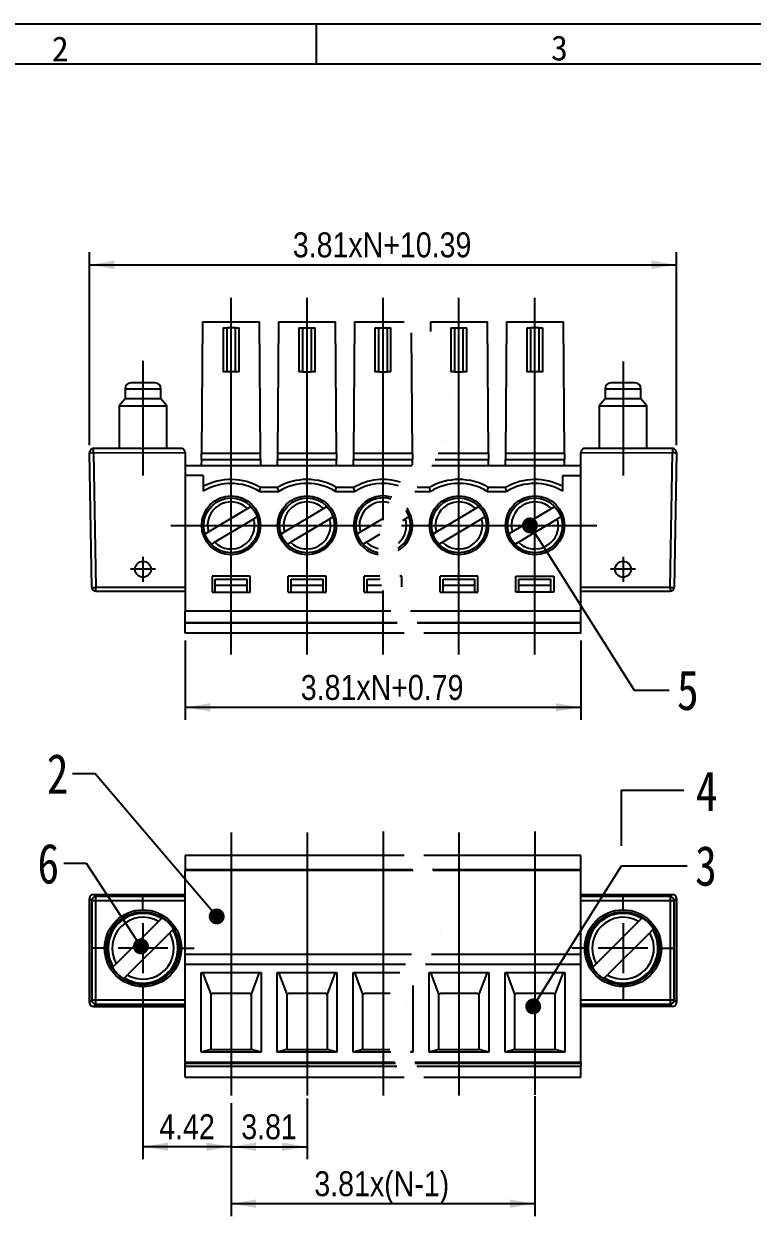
# Model space of a CAD drawing. Header units: millimetres. Extents: x 6 to 292, y 5 to 204.
# Drawn here: x 69.1 to 142.2, y 84.5 to 204 of the extents above; entities that cross this region are included whole.
import ezdxf
from ezdxf import colors
from ezdxf.entities.mleader import LeaderData, LeaderLine
from ezdxf.enums import TextEntityAlignment as Align
from ezdxf.lldxf.tags import DXFTag
from ezdxf.math import Vec2, Vec3

# ---------------------------------------------------------------- set-up
doc = ezdxf.new("R2010")
doc.units = ezdxf.units.MM
for name, color, linetype in [('200066062', 7, 'Continuous'), ('DV4_尺寸层', 7, 'Continuous'), ('DV5_尺寸层', 7, 'Continuous'), ('TEXT', 7, 'Continuous'), ('图框', 7, 'Continuous'), ('尺寸层', 7, 'Continuous'), ('细实线', 7, 'Continuous'), ('轮廓线', 7, 'Continuous')]:
    doc.layers.add(name, color=color, linetype=linetype)
doc.styles.add('SEACAD_Arial_Narrow', font='ARIALN.TTF')
tags = doc.linetypes.add('CENTER2', pattern=[28.575, 19.05, -3.175, 3.175, -3.175]).pattern_tags.tags
tags[10:11] = [DXFTag(74, 4), DXFTag(75, 0), DXFTag(340, '0'), DXFTag(46, 0.0), DXFTag(50, 0.0), DXFTag(44, 0.0), DXFTag(45, 0.0)]
tags[8:9] = [DXFTag(74, 4), DXFTag(75, 0), DXFTag(340, '0'), DXFTag(46, 0.0), DXFTag(50, 0.0), DXFTag(44, 0.0), DXFTag(45, 0.0)]
tags[6:7] = [DXFTag(74, 4), DXFTag(75, 0), DXFTag(340, '0'), DXFTag(46, 0.0), DXFTag(50, 0.0), DXFTag(44, 0.0), DXFTag(45, 0.0)]
tags[4:5] = [DXFTag(74, 4), DXFTag(75, 0), DXFTag(340, '0'), DXFTag(46, 0.0), DXFTag(50, 0.0), DXFTag(44, 0.0), DXFTag(45, 0.0)]
tags = doc.linetypes.add('DIVIDE2', pattern=[15.875, 6.35, -3.175, 0, -3.175, 0, -3.175]).pattern_tags.tags
tags[14:15] = [DXFTag(74, 4), DXFTag(75, 0), DXFTag(340, '0'), DXFTag(46, 0.0), DXFTag(50, 0.0), DXFTag(44, 0.0), DXFTag(45, 0.0)]
tags[12:13] = [DXFTag(74, 4), DXFTag(75, 0), DXFTag(340, '0'), DXFTag(46, 0.0), DXFTag(50, 0.0), DXFTag(44, 0.0), DXFTag(45, 0.0)]
tags[10:11] = [DXFTag(74, 4), DXFTag(75, 0), DXFTag(340, '0'), DXFTag(46, 0.0), DXFTag(50, 0.0), DXFTag(44, 0.0), DXFTag(45, 0.0)]
tags[8:9] = [DXFTag(74, 4), DXFTag(75, 0), DXFTag(340, '0'), DXFTag(46, 0.0), DXFTag(50, 0.0), DXFTag(44, 0.0), DXFTag(45, 0.0)]
tags[6:7] = [DXFTag(74, 4), DXFTag(75, 0), DXFTag(340, '0'), DXFTag(46, 0.0), DXFTag(50, 0.0), DXFTag(44, 0.0), DXFTag(45, 0.0)]
tags[4:5] = [DXFTag(74, 4), DXFTag(75, 0), DXFTag(340, '0'), DXFTag(46, 0.0), DXFTag(50, 0.0), DXFTag(44, 0.0), DXFTag(45, 0.0)]
doc.dimstyles.new('DEGSON', dxfattribs={"dimtxt": 2.5, "dimasz": 2.5, "dimexe": 1.25, "dimexo": 0.75, "dimgap": 0.75, "dimtad": 1, "dimlfac": 0.5, "dimdsep": 46, "dimtxsty": 'SEACAD_Arial_Narrow', "dimblk1": '_SE_FILLED', "dimblk2": '_SE_FILLED', "dimsah": 1, "dimcen": 1.25, "dimadec": 1, "dimazin": 0, "dimtfac": 0.7, "dimtdec": 3, "dimtmove": 0, "dimatfit": 3, "dimfxl": 1, "dimtolj": 1, "dimarcsym": 0})

# ---------------------------------------------------------------- blocks, each defined once
blk = doc.blocks.new('SEANNOT_GROUP')
at = {"layer": '尺寸层', "color": 7, "linetype": 'CENTER2'}
blk.add_line((89.92, 122.95), (89.92, 96.58), dxfattribs=at)
blk = doc.blocks.new('SEANNOT_GROUP1')
at = {"layer": '尺寸层', "color": 7, "linetype": 'CENTER2'}
blk.add_line((97.54, 122.95), (97.54, 96.58), dxfattribs=at)
blk = doc.blocks.new('SEANNOT_GROUP2')
at = {"layer": '尺寸层', "color": 7, "linetype": 'CENTER2'}
blk.add_line((105.16, 123.06), (105.16, 96.58), dxfattribs=at)
blk = doc.blocks.new('SEANNOT_GROUP3')
at = {"layer": '尺寸层', "color": 7, "linetype": 'CENTER2'}
blk.add_line((112.78, 122.95), (112.78, 96.6), dxfattribs=at)
blk = doc.blocks.new('SEANNOT_GROUP4')
at = {"layer": '尺寸层', "color": 7, "linetype": 'CENTER2'}
blk.add_line((120.4, 123.06), (120.4, 96.65), dxfattribs=at)
blk = doc.blocks.new('SEANNOT_GROUP14')
at = {"layer": '尺寸层', "color": 7, "linetype": 'CENTER2'}
blk.add_line((81.08, 170.23), (81.08, 158.73), dxfattribs=at)
blk = doc.blocks.new('SEANNOT_GROUP15')
at = {"layer": '尺寸层', "color": 7, "linetype": 'CENTER2'}
blk.add_line((129.24, 170.16), (129.24, 158.73), dxfattribs=at)
blk = doc.blocks.new('SEANNOT_GROUP18')
at = {"layer": '尺寸层', "color": 7, "linetype": 'CENTER2'}
for p, q in [((81.08, 115.1), (81.08, 116.5)), ((81.08, 113.85), (81.08, 108.85)), ((77.33, 111.35), (75.93, 111.35)), ((83.58, 111.35), (78.58, 111.35)), ((84.83, 111.35), (86.23, 111.35)), ((81.08, 107.6), (81.08, 106.2))]:
    blk.add_line(p, q, dxfattribs=at)
blk = doc.blocks.new('SEANNOT_GROUP19')
at = {"layer": '尺寸层', "color": 7, "linetype": 'CENTER2'}
for p, q in [((129.24, 115.1), (129.24, 116.5)), ((129.24, 113.85), (129.24, 108.85)), ((125.49, 111.35), (124.09, 111.35)), ((131.74, 111.35), (126.74, 111.35)), ((132.99, 111.35), (134.39, 111.35)), ((129.24, 107.6), (129.24, 106.2))]:
    blk.add_line(p, q, dxfattribs=at)
blk = doc.blocks.new('SEANNOT_GROUP21')
at = {"layer": '尺寸层', "color": 7, "linetype": 'CENTER2'}
for p, q in [((81.08, 150.58), (81.08, 148.08)), ((82.33, 149.33), (79.83, 149.33))]:
    blk.add_line(p, q, dxfattribs=at)
blk = doc.blocks.new('SEANNOT_GROUP22')
at = {"layer": '尺寸层', "color": 7, "linetype": 'CENTER2'}
for p, q in [((129.24, 150.58), (129.24, 148.08)), ((130.49, 149.33), (127.99, 149.33))]:
    blk.add_line(p, q, dxfattribs=at)
blk = doc.blocks.new('_DOT')
at = {"color": 0}
blk.add_line((0, 0), (-1, 0), dxfattribs=at)
at = {"color": 0, "const_width": 0.333}
blk.add_lwpolyline([(-0.1665, 0, 1), (0.1665, 0, 1)], format="xyb", close=True, dxfattribs=at)
blk = doc.blocks.new('SEANNOT_GROUP25')
at = {"layer": '尺寸层', "color": 7, "linetype": 'Continuous'}
blk.add_line((129.06, 127.19), (135.33, 127.19), dxfattribs=at)
blk.add_lwpolyline([(129.06, 127.19), (129.06, 121.6)], dxfattribs=at)
blk = doc.blocks.new('SE1')
at = {"layer": '200066062', "color": 7, "linetype": 'Continuous'}
for p, q in [((107.27, 120.63), (85.32, 120.63)), ((85.32, 120.63), (85.32, 119.23)), ((85.32, 119.23), (108.13, 119.23)), ((85.32, 119.23), (85.32, 119.13)), ((85.32, 110.73), (85.32, 119.13)), ((108.18, 119.13), (85.32, 119.13)), ((86.52, 119.23), (86.52, 119.13)), ((86.82, 119.13), (86.82, 119.23)), ((75.95, 116.12), (75.72, 116.35)), ((75.72, 105.91), (75.72, 116.35)), ((75.72, 116.35), (75.72, 105.91)), ((75.95, 116.12), (75.95, 106.15)), ((75.95, 116.12), (76.35, 116.12)), ((76.12, 116.75), (85.32, 116.75)), ((76.12, 116.75), (76.35, 116.52)), ((85.32, 116.52), (76.35, 116.52)), ((76.35, 116.12), (76.35, 116.52)), ((76.35, 106.15), (76.35, 116.12)), ((76.35, 116.12), (85.32, 116.12)), ((78.39, 109.8), (82.63, 114.04)), ((82.92, 114.33), (82.63, 114.04)), ((82.92, 114.33), (83.01, 114.42)), ((83.76, 112.91), (79.52, 108.67)), ((83.76, 112.91), (84.05, 113.2)), ((84.14, 113.28), (84.05, 113.2)), ((85.32, 109.73), (85.32, 110.73)), ((108.03, 110.73), (85.32, 110.73)), ((78.01, 109.42), (78.1, 109.51)), ((78.39, 109.8), (78.1, 109.51)), ((85.32, 99.93), (85.32, 109.73)), ((107.41, 109.73), (85.32, 109.73)), ((86.92, 108.93), (92.92, 108.93)), ((86.92, 100.93), (86.92, 108.93)), ((87.91, 106.75), (87.09, 108.93)), ((92.74, 108.93), (91.92, 106.75)), ((92.92, 108.93), (92.92, 100.93)), ((94.54, 108.93), (100.54, 108.93)), ((94.54, 100.93), (94.54, 108.93)), ((95.53, 106.75), (94.71, 108.93)), ((100.36, 108.93), (99.54, 106.75)), ((100.54, 108.93), (100.54, 100.93)), ((102.16, 108.93), (106.85, 108.93)), ((102.16, 100.93), (102.16, 108.93)), ((103.15, 106.75), (102.33, 108.93)), ((79.23, 108.38), (79.14, 108.29)), ((79.23, 108.38), (79.52, 108.67)), ((87.91, 101.2), (87.91, 106.75)), ((88.02, 106.75), (87.91, 106.75)), ((88.02, 106.84), (91.82, 106.84)), ((88.02, 106.75), (88.02, 106.84)), ((91.82, 106.75), (91.82, 106.84)), ((91.92, 106.75), (91.82, 106.75)), ((91.92, 106.75), (91.92, 101.2)), ((95.53, 101.2), (95.53, 106.75)), ((95.64, 106.75), (95.53, 106.75)), ((95.64, 106.84), (99.44, 106.84)), ((95.64, 106.75), (95.64, 106.84)), ((99.44, 106.75), (99.44, 106.84)), ((99.54, 106.75), (99.44, 106.75)), ((99.54, 106.75), (99.54, 101.2)), ((103.15, 101.2), (103.15, 106.75)), ((103.26, 106.75), (103.15, 106.75)), ((103.26, 106.84), (105.87, 106.84)), ((103.26, 106.75), (103.26, 106.84)), ((75.72, 105.91), (75.95, 106.15)), ((76.35, 106.15), (75.95, 106.15)), ((76.35, 105.75), (76.12, 105.51)), ((85.32, 105.51), (76.12, 105.51)), ((76.12, 105.51), (85.32, 105.51)), ((76.35, 105.75), (76.35, 106.15)), ((85.32, 106.15), (76.35, 106.15)), ((76.35, 105.75), (85.32, 105.75)), ((87.91, 101.2), (86.92, 100.93)), ((92.92, 100.93), (86.92, 100.93)), ((87.91, 101.2), (91.92, 101.2)), ((92.92, 100.93), (91.92, 101.2)), ((95.53, 101.2), (94.54, 100.93)), ((100.54, 100.93), (94.54, 100.93)), ((95.53, 101.2), (99.54, 101.2)), ((100.54, 100.93), (99.54, 101.2)), ((103.15, 101.2), (102.16, 100.93)), ((105.93, 100.93), (102.16, 100.93)), ((103.15, 101.2), (105.84, 101.2)), ((85.32, 99.93), (85.32, 99.83)), ((85.32, 99.93), (106.35, 99.93)), ((85.32, 99.83), (86.82, 99.83)), ((85.32, 99.53), (85.32, 99.83)), ((85.32, 98.43), (85.32, 99.53)), ((85.32, 99.53), (106.56, 99.53)), ((86.52, 99.93), (86.52, 99.83)), ((86.82, 99.83), (86.82, 99.93)), ((86.82, 99.83), (106.4, 99.83)), ((85.32, 98.43), (107.27, 98.43)), ((90.78, 98.43), (90.78, 98.43)), ((91.26, 98.43), (91.26, 98.43))]:
    blk.add_line(p, q, dxfattribs=at)
for radius in [3.85, 3.65]:
    blk.add_circle((81.08, 111.35), radius, dxfattribs=at)
for centre, radius, start, end in [((76.12, 116.35), 0.4, 90.017, 179.983), ((76.12, 116.35), 0.4, 90, 180), ((76.35, 116.12), 0.4, 90.017, 179.983), ((81.08, 111.35), 3.5, 58.2082, 211.7918), ((81.08, 111.35), 3.1, 59.9397, 210.0603), ((81.08, 111.35), 3.62, 32.2423, 57.7577), ((81.08, 111.35), 3.5, 238.2082, 31.7918), ((81.08, 111.35), 3.1, 239.9397, 30.0603), ((81.08, 111.35), 3.62, 212.2423, 237.7577), ((76.12, 105.91), 0.4, 180.017, 269.983), ((76.12, 105.91), 0.4, 180, 270), ((76.35, 106.15), 0.4, 180.017, 269.983)]:
    blk.add_arc(centre, radius, start, end, dxfattribs=at)
blk = doc.blocks.new('SE2')
at = {"layer": '200066062', "color": 7, "linetype": 'Continuous'}
for p, q in [((125, 120.63), (109.27, 120.63)), ((125, 119.23), (125, 120.63)), ((110.13, 119.23), (125, 119.23)), ((125, 119.13), (110.18, 119.13)), ((123.5, 119.13), (123.5, 119.23)), ((123.8, 119.13), (123.8, 119.23)), ((125, 119.13), (125, 119.23)), ((125, 110.73), (125, 119.13)), ((125, 116.75), (134.19, 116.75)), ((133.96, 116.52), (125, 116.52)), ((125, 116.12), (133.96, 116.12)), ((133.96, 116.52), (134.19, 116.75)), ((133.96, 116.52), (133.96, 116.12)), ((133.96, 116.12), (133.96, 106.15)), ((133.96, 116.12), (134.36, 116.12)), ((134.59, 116.35), (134.36, 116.12)), ((134.36, 106.15), (134.36, 116.12)), ((134.59, 116.35), (134.59, 105.91)), ((134.59, 105.91), (134.59, 116.35)), ((126.55, 109.8), (130.79, 114.04)), ((131.08, 114.33), (130.79, 114.04)), ((131.08, 114.33), (131.17, 114.42)), ((131.92, 112.91), (127.68, 108.67)), ((131.92, 112.91), (132.21, 113.2)), ((132.3, 113.28), (132.21, 113.2)), ((125, 110.73), (110.03, 110.73)), ((125, 109.73), (125, 110.73)), ((125, 109.73), (109.41, 109.73)), ((109.78, 108.93), (115.78, 108.93)), ((109.78, 100.93), (109.78, 108.93)), ((110.77, 106.75), (109.95, 108.93)), ((115.6, 108.93), (114.78, 106.75)), ((115.78, 108.93), (115.78, 100.93)), ((117.4, 108.93), (123.4, 108.93)), ((117.4, 100.93), (117.4, 108.93)), ((118.39, 106.75), (117.57, 108.93)), ((123.22, 108.93), (122.4, 106.75)), ((123.4, 108.93), (123.4, 100.93)), ((125, 99.93), (125, 109.73)), ((126.17, 109.42), (126.26, 109.51)), ((126.55, 109.8), (126.26, 109.51)), ((108.16, 107.61), (108.16, 100.93)), ((127.39, 108.38), (127.3, 108.29)), ((127.39, 108.38), (127.68, 108.67)), ((110.77, 101.2), (110.77, 106.75)), ((110.88, 106.75), (110.77, 106.75)), ((110.88, 106.84), (114.68, 106.84)), ((110.88, 106.75), (110.88, 106.84)), ((114.68, 106.75), (114.68, 106.84)), ((114.78, 106.75), (114.68, 106.75)), ((114.78, 106.75), (114.78, 101.2)), ((118.39, 101.2), (118.39, 106.75)), ((118.5, 106.75), (118.39, 106.75)), ((118.5, 106.84), (122.3, 106.84)), ((118.5, 106.75), (118.5, 106.84)), ((122.3, 106.75), (122.3, 106.84)), ((122.4, 106.75), (122.3, 106.75)), ((122.4, 106.75), (122.4, 101.2)), ((133.96, 106.15), (125, 106.15)), ((125, 105.75), (133.96, 105.75)), ((134.19, 105.51), (125, 105.51)), ((133.96, 106.15), (133.96, 105.75)), ((134.36, 106.15), (133.96, 106.15)), ((134.19, 105.51), (133.96, 105.75)), ((134.36, 106.15), (134.59, 105.91)), ((108.16, 100.93), (107.91, 101)), ((108.16, 100.93), (107.93, 100.93)), ((110.77, 101.2), (109.78, 100.93)), ((115.78, 100.93), (109.78, 100.93)), ((110.77, 101.2), (114.78, 101.2)), ((115.78, 100.93), (114.78, 101.2)), ((118.39, 101.2), (117.4, 100.93)), ((123.4, 100.93), (117.4, 100.93)), ((118.39, 101.2), (122.4, 101.2)), ((123.4, 100.93), (122.4, 101.2)), ((108.35, 99.93), (125, 99.93)), ((108.4, 99.83), (123.5, 99.83)), ((108.56, 99.53), (125, 99.53)), ((123.5, 99.83), (123.5, 99.93)), ((123.5, 99.83), (125, 99.83)), ((123.8, 99.83), (123.8, 99.93)), ((125, 99.83), (125, 99.93)), ((125, 99.83), (125, 99.53)), ((125, 98.43), (125, 99.53)), ((109.27, 98.43), (125, 98.43))]:
    blk.add_line(p, q, dxfattribs=at)
for radius in [3.85, 3.65]:
    blk.add_circle((129.24, 111.35), radius, dxfattribs=at)
for centre, radius, start, end in [((133.96, 116.12), 0.4, 0.017, 89.983), ((134.19, 116.35), 0.4, 0.017, 89.983), ((134.19, 116.35), 0.4, 0, 90), ((129.24, 111.35), 3.5, 58.2082, 211.7918), ((129.24, 111.35), 3.1, 59.9397, 210.0603), ((129.24, 111.35), 3.62, 32.2423, 57.7577), ((129.24, 111.35), 3.5, 238.2082, 31.7918), ((129.24, 111.35), 3.1, 239.9397, 30.0603), ((129.24, 111.35), 3.62, 212.2423, 237.7577), ((133.96, 106.15), 0.4, 270.017, 359.983), ((134.19, 105.91), 0.4, 270.017, 359.983), ((134.19, 105.91), 0.4, 270, 0)]:
    blk.add_arc(centre, radius, start, end, dxfattribs=at)
blk = doc.blocks.new('SE4')
at = {"layer": '200066062', "color": 7, "linetype": 'Continuous'}
for p, q in [((87.06, 174.13), (86.94, 160.93)), ((87.06, 174.13), (92.62, 174.13)), ((89.11, 173.53), (89.51, 173.53)), ((89.11, 173.53), (89.11, 169.13)), ((90.32, 173.53), (89.51, 173.53)), ((89.51, 169.13), (89.51, 173.53)), ((90.32, 173.53), (90.72, 173.53)), ((90.32, 173.53), (90.32, 169.13)), ((90.72, 169.13), (90.72, 173.53)), ((92.62, 174.13), (92.77, 174.13)), ((92.87, 160.93), (92.77, 174.13)), ((94.69, 174.13), (94.59, 160.93)), ((94.69, 174.13), (94.84, 174.13)), ((94.84, 174.13), (100.24, 174.13)), ((96.73, 173.53), (97.13, 173.53)), ((96.73, 173.53), (96.73, 169.13)), ((97.13, 173.53), (97.94, 173.53)), ((97.13, 169.13), (97.13, 173.53)), ((97.94, 173.53), (98.34, 173.53)), ((97.94, 173.53), (97.94, 169.13)), ((98.34, 169.13), (98.34, 173.53)), ((100.24, 174.13), (100.39, 174.13)), ((100.49, 160.93), (100.39, 174.13)), ((102.31, 174.13), (102.21, 160.93)), ((102.31, 174.13), (102.46, 174.13)), ((102.46, 174.13), (107.27, 174.13)), ((104.35, 173.53), (104.75, 173.53)), ((104.35, 173.53), (104.35, 169.13)), ((104.75, 173.53), (105.56, 173.53)), ((104.75, 169.13), (104.75, 173.53)), ((105.56, 173.53), (105.96, 173.53)), ((105.56, 173.53), (105.56, 169.13)), ((105.96, 169.13), (105.96, 173.53)), ((108.11, 160.93), (108.02, 173.02)), ((89.51, 169.13), (89.11, 169.13)), ((90.32, 169.13), (89.51, 169.13)), ((90.72, 169.13), (90.32, 169.13)), ((97.13, 169.13), (96.73, 169.13)), ((97.13, 169.13), (97.94, 169.13)), ((98.34, 169.13), (97.94, 169.13)), ((104.75, 169.13), (104.35, 169.13)), ((104.75, 169.13), (105.56, 169.13)), ((105.96, 169.13), (105.56, 169.13)), ((79.28, 167.43), (82.88, 167.43)), ((79.28, 167.43), (79.28, 166.43)), ((82.28, 168.03), (79.88, 168.03)), ((82.88, 166.43), (82.88, 167.43)), ((79.28, 166.43), (78.68, 165.73)), ((82.88, 166.43), (79.28, 166.43)), ((83.48, 165.73), (82.88, 166.43)), ((78.68, 165.73), (83.48, 165.73)), ((78.68, 165.73), (78.68, 161.43)), ((83.48, 161.43), (83.48, 165.73)), ((84.92, 161.43), (76.12, 161.43)), ((76.12, 161.02), (76.12, 161.43)), ((75.95, 147.52), (75.72, 161.02)), ((76.12, 161.02), (85.32, 161.03)), ((76.12, 161.02), (76.35, 147.52)), ((85.32, 161.03), (85.32, 159.73)), ((86.94, 160.33), (86.93, 159.73)), ((86.94, 160.33), (86.94, 160.93)), ((92.87, 160.93), (86.94, 160.93)), ((86.94, 160.33), (92.87, 160.33)), ((92.87, 160.33), (92.87, 160.93)), ((92.87, 160.33), (92.88, 159.73)), ((94.59, 160.93), (94.58, 160.33)), ((94.58, 159.73), (94.58, 160.33)), ((94.58, 160.33), (100.49, 160.33)), ((100.49, 160.93), (94.59, 160.93)), ((100.49, 160.93), (100.49, 160.33)), ((100.5, 159.73), (100.49, 160.33)), ((102.21, 160.93), (102.2, 160.33)), ((102.2, 159.73), (102.2, 160.33)), ((102.2, 160.33), (108.11, 160.33)), ((108.11, 160.93), (102.21, 160.93)), ((108.11, 160.93), (108.11, 160.33)), ((108.12, 159.81), (108.11, 160.33)), ((85.32, 159.73), (108.07, 159.73)), ((85.32, 159.73), (85.32, 158.73)), ((87.12, 158.73), (85.32, 158.73)), ((85.32, 158.73), (85.32, 145.13)), ((87.12, 158.73), (87.12, 157.15)), ((92.76, 157.13), (94.7, 157.13)), ((94.59, 157.53), (92.87, 157.53)), ((100.38, 157.13), (102.32, 157.13)), ((102.21, 157.53), (100.49, 157.53)), ((87.65, 153.07), (91.57, 155.42)), ((91.57, 155.42), (91.91, 155.62)), ((95.27, 153.07), (99.19, 155.42)), ((99.19, 155.42), (99.53, 155.62)), ((88.26, 152.04), (92.19, 154.39)), ((92.54, 154.6), (92.19, 154.39)), ((95.88, 152.04), (99.81, 154.39)), ((100.16, 154.6), (99.81, 154.39)), ((102.89, 153.07), (105.21, 154.46)), ((87.29, 152.86), (87.65, 153.07)), ((94.91, 152.86), (95.27, 153.07)), ((102.53, 152.86), (102.89, 153.07)), ((88.26, 152.04), (87.91, 151.83)), ((95.88, 152.04), (95.53, 151.83)), ((103.5, 152.04), (103.15, 151.83)), ((103.5, 152.04), (104.84, 152.84)), ((88.02, 148.63), (88.02, 147.03)), ((91.82, 148.63), (88.02, 148.63)), ((88.32, 148.35), (91.52, 148.35)), ((88.32, 147.75), (88.32, 148.35)), ((91.52, 147.75), (91.52, 148.35)), ((91.82, 147.03), (91.82, 148.63)), ((95.64, 147.03), (95.64, 148.63)), ((99.44, 148.63), (95.64, 148.63)), ((95.94, 148.35), (99.14, 148.35)), ((95.94, 147.75), (95.94, 148.35)), ((99.14, 147.75), (99.14, 148.35)), ((99.44, 147.03), (99.44, 148.63)), ((103.26, 147.03), (103.26, 148.63)), ((104.84, 148.63), (103.26, 148.63)), ((103.56, 148.35), (104.89, 148.35)), ((103.56, 147.75), (103.56, 148.35)), ((85.32, 147.52), (76.35, 147.52)), ((76.35, 147.13), (76.35, 147.52)), ((76.35, 147.13), (85.32, 147.13)), ((88.02, 147.03), (91.82, 147.03)), ((88.32, 147.75), (91.52, 147.75)), ((88.32, 147.03), (88.32, 147.75)), ((91.52, 147.03), (91.52, 147.75)), ((95.64, 147.03), (99.44, 147.03)), ((95.94, 147.75), (99.14, 147.75)), ((95.94, 147.03), (95.94, 147.75)), ((99.14, 147.03), (99.14, 147.75)), ((103.26, 147.03), (105.2, 147.03)), ((103.56, 147.75), (105.01, 147.75)), ((103.56, 147.03), (103.56, 147.75)), ((105.93, 145.13), (85.32, 145.13)), ((85.32, 143.95), (85.32, 145.13)), ((106.58, 143.95), (85.32, 143.95)), ((85.32, 143.93), (85.32, 143.95)), ((85.32, 142.93), (85.32, 143.93)), ((106.59, 143.93), (85.32, 143.93)), ((107.27, 142.93), (85.32, 142.93))]:
    blk.add_line(p, q, dxfattribs=at)
for centre, radius in [((89.92, 153.73), 2.95), ((97.54, 153.73), 2.95), ((89.92, 153.73), 2.75), ((97.54, 153.73), 2.75)]:
    blk.add_circle(centre, radius, dxfattribs=at)
for centre, radius, start, end in [((79.88, 167.43), 0.6, 90, 180), ((82.28, 167.43), 0.6, 0, 90), ((76.12, 161.03), 0.4, 90, 180.9878), ((84.92, 161.03), 0.4, 359.5065, 90), ((89.92, 152.49), 5.84, 59.6542, 118.6546), ((89.92, 152.49), 5.44, 58.5302, 120.9837), ((97.54, 152.49), 5.84, 59.6542, 120.3458), ((97.54, 152.49), 5.44, 58.5302, 121.4698), ((105.16, 152.49), 5.84, 72.3582, 120.3458), ((105.16, 152.49), 5.44, 73.5491, 121.4698), ((105.16, 153.73), 2.95, 72.5983, 260.4294), ((89.92, 153.73), 2.36, 45.5524, 196.1515), ((97.54, 153.73), 2.36, 45.5524, 196.1515), ((105.16, 153.73), 2.75, 73.2382, 259.7894), ((105.16, 153.73), 2.36, 74.5633, 196.1515), ((89.92, 153.73), 2.36, 225.5524, 16.1515), ((97.54, 153.73), 2.36, 225.5524, 16.1515), ((105.16, 153.73), 2.36, 225.5524, 258.4644), ((76.35, 147.53), 0.4, 180.9878, 270)]:
    blk.add_arc(centre, radius, start, end, dxfattribs=at)
for centre, major_axis, start_param, end_param in [((76.12, 161.03), (-0.4, -0.007), 0, 1.5705), ((76.35, 147.53), (0.4, 0.007), 3.141593, 4.712092)]:
    blk.add_ellipse(centre, major_axis=major_axis, ratio=0.017236, start_param=start_param, end_param=end_param, dxfattribs=at)
for points in [[(92.76, 157.13), (92.77, 157.17), (92.79, 157.26), (92.82, 157.37), (92.85, 157.46), (92.86, 157.52), (92.87, 157.53), (92.87, 157.53)], [(94.7, 157.13), (94.69, 157.17), (94.66, 157.26), (94.63, 157.37), (94.61, 157.46), (94.59, 157.52), (94.59, 157.53), (94.59, 157.53)], [(100.38, 157.13), (100.39, 157.17), (100.41, 157.26), (100.44, 157.37), (100.47, 157.46), (100.48, 157.52), (100.49, 157.53), (100.49, 157.53)], [(102.32, 157.13), (102.31, 157.17), (102.28, 157.26), (102.25, 157.37), (102.23, 157.46), (102.21, 157.52), (102.21, 157.53), (102.21, 157.53)]]:
    blk.add_open_spline(points, degree=3, dxfattribs=at)
at = {"layer": 'DV4_尺寸层', "color": 7, "linetype": 'CENTER2'}
for p, q in [((89.92, 140.79), (89.92, 176.55)), ((97.54, 140.79), (97.54, 176.55)), ((105.16, 154.27), (105.16, 176.55)), ((83.87, 153.73), (105.02, 153.73)), ((105.16, 140.79), (105.16, 147.19))]:
    blk.add_line(p, q, dxfattribs=at)
at = {"layer": 'DV4_尺寸层', "color": 7, "linetype": 'Continuous'}
blk.add_circle((81.08, 149.33), 0.8, dxfattribs=at)
blk = doc.blocks.new('SE5')
at = {"layer": '200066062', "color": 7, "linetype": 'Continuous'}
for p, q in [((109.93, 174.13), (109.92, 173.17)), ((109.93, 174.13), (110.08, 174.13)), ((110.08, 174.13), (115.48, 174.13)), ((111.97, 173.53), (112.37, 173.53)), ((111.97, 173.53), (111.97, 169.13)), ((112.37, 173.53), (113.18, 173.53)), ((112.37, 169.13), (112.37, 173.53)), ((113.18, 173.53), (113.58, 173.53)), ((113.18, 173.53), (113.18, 169.13)), ((113.58, 169.13), (113.58, 173.53)), ((115.48, 174.13), (115.63, 174.13)), ((115.73, 160.93), (115.63, 174.13)), ((117.55, 174.13), (117.45, 160.93)), ((117.55, 174.13), (117.7, 174.13)), ((117.7, 174.13), (123.26, 174.13)), ((119.6, 173.53), (120, 173.53)), ((119.6, 173.53), (119.6, 169.13)), ((120.8, 173.53), (120, 173.53)), ((120, 169.13), (120, 173.53)), ((120.8, 173.53), (121.2, 173.53)), ((120.8, 173.53), (120.8, 169.13)), ((121.2, 169.13), (121.2, 173.53)), ((123.37, 160.93), (123.26, 174.13)), ((112.37, 169.13), (111.97, 169.13)), ((112.37, 169.13), (113.18, 169.13)), ((113.58, 169.13), (113.18, 169.13)), ((120, 169.13), (119.6, 169.13)), ((120.8, 169.13), (120, 169.13)), ((121.2, 169.13), (120.8, 169.13)), ((127.44, 167.43), (131.04, 167.43)), ((127.44, 167.43), (127.44, 166.43)), ((130.44, 168.03), (128.04, 168.03)), ((131.04, 166.43), (131.04, 167.43)), ((127.44, 166.43), (126.84, 165.73)), ((131.04, 166.43), (127.44, 166.43)), ((131.64, 165.73), (131.04, 166.43)), ((126.84, 165.73), (131.64, 165.73)), ((126.84, 165.73), (126.84, 161.43)), ((131.64, 161.43), (131.64, 165.73)), ((134.19, 161.43), (125.4, 161.43)), ((134.19, 161.43), (134.19, 161.02)), ((110.4, 160.33), (115.73, 160.33)), ((115.73, 160.93), (110.69, 160.93)), ((115.73, 160.93), (115.73, 160.33)), ((115.74, 159.73), (115.73, 160.33)), ((117.45, 160.93), (117.44, 160.33)), ((117.44, 160.33), (123.38, 160.33)), ((117.44, 159.73), (117.44, 160.33)), ((123.37, 160.93), (117.45, 160.93)), ((123.37, 160.93), (123.38, 160.33)), ((123.38, 159.73), (123.38, 160.33)), ((125, 161.03), (134.19, 161.02)), ((125, 159.73), (125, 161.03)), ((133.96, 147.52), (134.19, 161.02)), ((134.59, 161.02), (134.36, 147.52)), ((110.07, 159.73), (125, 159.73)), ((125, 158.73), (125, 159.73)), ((123.2, 158.73), (125, 158.73)), ((123.2, 157.15), (123.2, 158.73)), ((125, 145.13), (125, 158.73)), ((108.35, 157.13), (109.94, 157.13)), ((109.83, 157.53), (108.59, 157.53)), ((115.62, 157.13), (117.56, 157.13)), ((117.45, 157.53), (115.73, 157.53)), ((110.51, 153.07), (114.43, 155.42)), ((114.43, 155.42), (114.77, 155.62)), ((118.13, 153.07), (122.05, 155.42)), ((122.05, 155.42), (122.39, 155.62)), ((107.14, 154.22), (107.43, 154.39)), ((107.78, 154.6), (107.43, 154.39)), ((111.12, 152.04), (115.05, 154.39)), ((115.4, 154.6), (115.05, 154.39)), ((118.74, 152.04), (122.67, 154.39)), ((123.02, 154.6), (122.67, 154.39)), ((110.15, 152.86), (110.51, 153.07)), ((117.77, 152.86), (118.13, 153.07)), ((111.12, 152.04), (110.77, 151.83)), ((118.74, 152.04), (118.39, 151.83)), ((107.06, 148.63), (106.84, 148.63)), ((107.06, 147.57), (107.06, 148.63)), ((110.88, 147.03), (110.88, 148.63)), ((114.68, 148.63), (110.88, 148.63)), ((111.18, 148.35), (114.38, 148.35)), ((111.18, 147.75), (111.18, 148.35)), ((114.38, 147.75), (114.38, 148.35)), ((114.68, 147.03), (114.68, 148.63)), ((118.5, 147.03), (118.5, 148.63)), ((118.5, 148.63), (122.3, 148.63)), ((118.8, 148.35), (122, 148.35)), ((118.8, 147.75), (118.8, 148.35)), ((122, 147.75), (122, 148.35)), ((122.3, 148.63), (122.3, 147.03)), ((110.88, 147.03), (114.68, 147.03)), ((111.18, 147.75), (114.38, 147.75)), ((111.18, 147.03), (111.18, 147.75)), ((114.38, 147.03), (114.38, 147.75)), ((122.3, 147.03), (118.5, 147.03)), ((118.8, 147.75), (122, 147.75)), ((118.8, 147.03), (118.8, 147.75)), ((122, 147.03), (122, 147.75)), ((133.96, 147.52), (125, 147.52)), ((125, 147.13), (133.96, 147.13)), ((133.96, 147.52), (133.96, 147.13)), ((125, 145.13), (107.93, 145.13)), ((125, 143.95), (125, 145.13)), ((125, 143.95), (108.58, 143.95)), ((125, 143.93), (108.59, 143.93)), ((125, 143.93), (125, 143.95)), ((125, 142.93), (125, 143.93)), ((125, 142.93), (109.27, 142.93))]:
    blk.add_line(p, q, dxfattribs=at)
for centre, radius in [((112.78, 153.73), 2.95), ((120.4, 153.73), 2.95), ((112.78, 153.73), 2.75), ((120.4, 153.73), 2.75)]:
    blk.add_circle(centre, radius, dxfattribs=at)
for centre, radius, start, end in [((128.04, 167.43), 0.6, 90, 180), ((130.44, 167.43), 0.6, 0, 90), ((125.4, 161.03), 0.4, 90, 180.4935), ((134.19, 161.03), 0.4, 359.0122, 90), ((112.78, 152.49), 5.84, 59.6542, 120.3458), ((112.78, 152.49), 5.44, 58.5302, 121.4698), ((120.4, 152.49), 5.84, 61.3454, 120.3458), ((120.4, 152.49), 5.44, 59.0163, 121.4698), ((105.16, 153.73), 2.95, 0, 35.673), ((112.78, 153.73), 2.36, 45.5524, 196.1515), ((120.4, 153.73), 2.36, 45.5524, 196.1515), ((105.16, 153.73), 2.36, 311.5268, 16.1515), ((105.16, 153.73), 2.75, 0, 32.8602), ((112.78, 153.73), 2.36, 225.5524, 16.1515), ((120.4, 153.73), 2.36, 225.5524, 16.1515), ((105.16, 153.73), 2.95, 300.9627, 0), ((105.16, 153.73), 2.75, 303.7755, 0), ((133.96, 147.53), 0.4, 270, 359.0122)]:
    blk.add_arc(centre, radius, start, end, dxfattribs=at)
for centre, major_axis, start_param, end_param in [((134.19, 161.03), (-0.4, 0.007), 1.571094, 3.141593), ((133.96, 147.53), (0.4, -0.007), 4.712686, 6.283185)]:
    blk.add_ellipse(centre, major_axis=major_axis, ratio=0.017236, start_param=start_param, end_param=end_param, dxfattribs=at)
for points in [[(109.94, 157.13), (109.93, 157.17), (109.9, 157.26), (109.87, 157.37), (109.85, 157.46), (109.83, 157.52), (109.83, 157.53), (109.83, 157.53)], [(115.62, 157.13), (115.63, 157.17), (115.65, 157.26), (115.68, 157.37), (115.71, 157.46), (115.72, 157.52), (115.73, 157.53), (115.73, 157.53)], [(117.56, 157.13), (117.55, 157.17), (117.52, 157.26), (117.49, 157.37), (117.47, 157.46), (117.45, 157.52), (117.45, 157.53), (117.45, 157.53)]]:
    blk.add_open_spline(points, degree=3, dxfattribs=at)
at = {"layer": 'DV5_尺寸层', "color": 7, "linetype": 'CENTER2'}
for p, q in [((112.78, 140.79), (112.78, 176.55)), ((120.4, 140.79), (120.4, 176.55)), ((107.02, 153.73), (126.6, 153.73))]:
    blk.add_line(p, q, dxfattribs=at)
at = {"layer": 'DV5_尺寸层', "color": 7, "linetype": 'Continuous'}
blk.add_circle((129.24, 149.33), 0.8, dxfattribs=at)
blk = doc.blocks.new('DMBLK1')
at = {"layer": '尺寸层', "linetype": 'Continuous'}
for points in [[(78.22, 180.27), (75.72, 179.85), (78.22, 179.43)], [(132.09, 180.27), (132.09, 179.43), (134.59, 179.85)]]:
    blk.add_hatch(color=7, dxfattribs=at).paths.add_polyline_path(points)
at = {"layer": '尺寸层', "color": 7, "linetype": 'Continuous'}
for p, q in [((75.72, 161.77), (75.72, 181.1)), ((134.59, 161.77), (134.59, 181.1)), ((75.72, 179.85), (134.59, 179.85))]:
    blk.add_line(p, q, dxfattribs=at)
at = {"layer": '尺寸层', "color": 7, "linetype": 'Continuous', "style": 'SEACAD_Arial_Narrow'}
blk.add_text('3.81xN+10.39', height=2.5, dxfattribs=at).set_placement((96.11, 183.1), align=Align.TOP_LEFT)
blk = doc.blocks.new('_SE_FILLED')
at = {"color": 0}
blk.add_line((0, 0), (-1, 0), dxfattribs=at)
blk.add_solid([(0, 0), (-1, -0.1665), (-1, 0.1665), (0, 0)], dxfattribs=at)
blk = doc.blocks.new('DMBLK2')
at = {"layer": '尺寸层', "linetype": 'Continuous'}
for points in [[(92.42, 91.04), (92.42, 91.87), (89.92, 91.46)], [(95.04, 91.04), (97.54, 91.46), (95.04, 91.87)]]:
    blk.add_hatch(color=7, dxfattribs=at).paths.add_polyline_path(points)
at = {"layer": '尺寸层', "color": 7, "linetype": 'Continuous'}
for p, q in [((89.92, 95.83), (89.92, 90.21)), ((97.54, 96.28), (97.54, 90.21)), ((89.92, 91.46), (97.54, 91.46))]:
    blk.add_line(p, q, dxfattribs=at)
at = {"layer": '尺寸层', "color": 7, "linetype": 'Continuous', "style": 'SEACAD_Arial_Narrow'}
blk.add_text('3.81', height=2.5, dxfattribs=at).set_placement((90.94, 94.71), align=Align.TOP_LEFT)
blk = doc.blocks.new('DMBLK3')
at = {"layer": '尺寸层', "linetype": 'Continuous'}
for points in [[(83.58, 91.04), (83.58, 91.87), (81.08, 91.46)], [(87.42, 91.04), (89.92, 91.46), (87.42, 91.87)]]:
    blk.add_hatch(color=7, dxfattribs=at).paths.add_polyline_path(points)
at = {"layer": '尺寸层', "color": 7, "linetype": 'Continuous'}
for p, q in [((81.08, 106.75), (81.08, 90.21)), ((89.92, 95.83), (89.92, 90.21)), ((89.92, 91.46), (81.08, 91.46))]:
    blk.add_line(p, q, dxfattribs=at)
at = {"layer": '尺寸层', "color": 7, "linetype": 'Continuous', "style": 'SEACAD_Arial_Narrow'}
blk.add_text('4.42', height=2.5, dxfattribs=at).set_placement((82.71, 94.71), align=Align.TOP_LEFT)
blk = doc.blocks.new('DMBLK4')
at = {"layer": '尺寸层', "linetype": 'Continuous'}
for points in [[(92.42, 85.33), (92.42, 86.16), (89.92, 85.75)], [(117.9, 85.33), (120.4, 85.75), (117.9, 86.16)]]:
    blk.add_hatch(color=7, dxfattribs=at).paths.add_polyline_path(points)
at = {"layer": '尺寸层', "color": 7, "linetype": 'Continuous'}
for p, q in [((89.92, 95.83), (89.92, 84.5)), ((120.4, 96.52), (120.4, 84.5)), ((89.92, 85.75), (120.4, 85.75))]:
    blk.add_line(p, q, dxfattribs=at)
at = {"layer": '尺寸层', "color": 7, "linetype": 'Continuous', "style": 'SEACAD_Arial_Narrow'}
blk.add_text('3.81x(N-1)', height=2.5, dxfattribs=at).set_placement((98.27, 89), align=Align.TOP_LEFT)
blk = doc.blocks.new('DMBLK5')
at = {"layer": '尺寸层', "linetype": 'Continuous'}
for points in [[(87.82, 135.07), (87.82, 135.91), (85.32, 135.49)], [(122.5, 135.07), (125, 135.49), (122.5, 135.91)]]:
    blk.add_hatch(color=7, dxfattribs=at).paths.add_polyline_path(points)
at = {"layer": '尺寸层', "color": 7, "linetype": 'Continuous'}
for p, q in [((85.32, 142.18), (85.32, 134.24)), ((125, 142.18), (125, 134.24)), ((125, 135.49), (85.32, 135.49))]:
    blk.add_line(p, q, dxfattribs=at)
at = {"layer": '尺寸层', "color": 7, "linetype": 'Continuous', "style": 'SEACAD_Arial_Narrow'}
blk.add_text('3.81xN+0.79', height=2.5, dxfattribs=at).set_placement((96.91, 138.74), align=Align.TOP_LEFT)
blk = doc.blocks.new('SE14')
at = {"layer": '尺寸层', "color": 7, "linetype": 'DIVIDE2', "const_width": 0.00013}
for points in [[(107.27, 98.43, -0.333333), (107.27, 109.53, 0.333333), (107.27, 120.63, 0.333333)], [(109.27, 98.43, -0.333333), (109.27, 109.53, 0.333333), (109.27, 120.63, 0.333333)]]:
    blk.add_lwpolyline(points, format="xyb", dxfattribs=at)
blk = doc.blocks.new('SE15')
at = {"layer": '尺寸层', "color": 7, "linetype": 'DIVIDE2', "const_width": 0.00013}
for points in [[(107.27, 142.93, -0.333333), (107.27, 158.53, 0.333333), (107.27, 174.13, 0.333333)], [(109.27, 142.93, -0.333333), (109.27, 158.53, 0.308732), (109.92, 173.17, 0.308732)]]:
    blk.add_lwpolyline(points, format="xyb", dxfattribs=at)
blk = doc.blocks.new('A4-drawing_frame')
at = {"layer": '细实线', "color": 7, "linetype": 'Continuous'}
for p, q in [((-286.5, 199), (0, 199)), ((-193.5, 195), (-193.5, 199))]:
    blk.add_line(p, q, dxfattribs=at)
at = {"layer": '轮廓线', "color": 7, "linetype": 'Continuous'}
blk.add_line((-282, 195), (-5, 195), dxfattribs=at)
at = {"layer": 'TEXT', "char_height": 2.5, "width": 1.8836, "attachment_point": 7}
for s, insert in [('{\\f宋体|b0||i0||c0|p34;\\C7;\\H2.5;\\W1.;2}', (-220.07, 195.24)), ('{\\f宋体|b0||i0||c0|p34;\\C7;\\H2.5;\\W1.;3}', (-169.99, 195.29))]:
    blk.add_mtext(s, dxfattribs=dict(at, insert=insert))

msp = doc.modelspace()

# ---------------------------------------------------------------- block references
at = {"layer": '图框', "color": 7}
msp.add_blockref('A4-drawing_frame', (292, 5), dxfattribs=at)
at = {"layer": '尺寸层'}
for name in ['SE4', 'SE5', 'SE15', 'SEANNOT_GROUP14', 'SEANNOT_GROUP15', 'SEANNOT_GROUP21', 'SEANNOT_GROUP22', 'SEANNOT_GROUP25', 'SEANNOT_GROUP', 'SEANNOT_GROUP1', 'SEANNOT_GROUP2', 'SEANNOT_GROUP3', 'SEANNOT_GROUP4', 'SE1', 'SE14', 'SE2', 'SEANNOT_GROUP18', 'SEANNOT_GROUP19']:
    msp.add_blockref(name, (0, 0), dxfattribs=at)

# ---------------------------------------------------------------- dimensions: what is measured, and where the dimension line sits
at = {"layer": '尺寸层', "color": 7, "linetype": 'Continuous'}
dim = msp.add_linear_dim(base=(75.72, 179.8507), p1=(75.72, 161.0238), p2=(134.5939, 161.0238), angle=0, text='\\A1;3.81xN+10.39 {}', dimstyle='DEGSON', dxfattribs=at)
dim.commit()
dim.dimension.update_dxf_attribs({"geometry": 'DMBLK1', "text_midpoint": (105.157, 179.8507), "dimtype": 161})
for base, p1, p2, text, picture, middle in [((85.317, 135.4895), (124.997, 142.9307), (85.317, 142.9307), '\\A1;3.81xN+0.79 {}', 'DMBLK5', (105.157, 135.4895)), ((81.077, 91.4577), (89.917, 96.5774), (81.077, 107.5018), '\\A1;4.42', 'DMBLK3', (85.497, 91.4577))]:
    dim = msp.add_linear_dim(base=base, p1=p1, p2=p2, text=text, dimstyle='DEGSON', override={"dimdec": 3}, dxfattribs=at)
    dim.commit()
    dim.dimension.update_dxf_attribs({"geometry": picture, "text_midpoint": middle, "dimtype": 160})
for base, p2, angle, text, picture, middle in [((89.917, 85.7479), (120.397, 96.6501), 0.136583, '\\A1;3.81x(N-1) {}', 'DMBLK4', (105.157, 85.7479)), ((89.917, 91.4577), (97.537, 96.5774), 0, '\\A1;3.81', 'DMBLK2', (93.727, 91.4577))]:
    dim = msp.add_linear_dim(base=base, p1=(89.917, 96.5774), p2=p2, angle=angle, text=text, dimstyle='DEGSON', override={"dimdec": 3}, dxfattribs=at)
    dim.commit()
    dim.dimension.update_dxf_attribs({"geometry": picture, "text_midpoint": middle, "dimtype": 161})

# ---------------------------------------------------------------- leaders
ml = msp.add_multileader_mtext('Standard', dxfattribs=at)
ml.set_content('{\\pxsm0.9;\\f宋体|b0||i0||c0|p34;\\W0.8;5\\P}', color=256)
ml.set_leader_properties()
ml.set_arrow_properties(name='DOT')
ml.build(insert=Vec2(0, 0))
ml.multileader.update_dxf_attribs({"dogleg_length": 3.5101, "arrow_head_size": 2.4})
ctx = ml.context
ctx.base_point, ctx.arrow_head_size, ctx.landing_gap_size = Vec3(132.6518, 137.2254), 2.4, 0.8
notes = []
notes.append((ctx, [(0, (1, 1, 0), (130.3417, 137.2254), (1, 0), 3.5101, [(0, [(119.8985, 153.7307)], 0, [])])]))
ctx.mtext.insert = Vec3(134.6518, 139.2254)
ml = msp.add_multileader_mtext('Standard', dxfattribs=at)
ml.set_content('{\\pxsm0.9;\\f宋体|b0||i0||c0|p34;\\W0.8;2\\P}', color=256)
ml.set_leader_properties()
ml.set_arrow_properties(name='DOT')
ml.build(insert=Vec2(0, 0))
ml.multileader.update_dxf_attribs({"dogleg_length": 2.2824, "arrow_head_size": 2.4})
ctx = ml.context
ctx.base_point, ctx.arrow_head_size, ctx.landing_gap_size = Vec3(69.4288, 128.8262), 2.4, 0.8
notes.append((ctx, [(0, (1, 1, 0), (76.2809, 128.8262), (-1, 0), 2.2824, [(0, [(88.474, 114.5356)], 0, [])])]))
ctx.mtext.insert = Vec3(71.4288, 130.8262)
ml = msp.add_multileader_mtext('Standard', dxfattribs=at)
ml.set_content('{\\pxsm0.9;\\f宋体|b0||i0||c0|p34;\\W0.8;4\\P}', color=256)
ml.set_leader_properties()
ml.set_arrow_properties(name='DOT')
ml.build(insert=Vec2(0, 0))
ml.multileader.update_dxf_attribs({"leader_type": 0, "dogleg_length": 0, "arrow_head_size": 2.4})
ctx = ml.context
ctx.base_point, ctx.arrow_head_size, ctx.landing_gap_size = Vec3(134.5443, 127.1034), 2.4, 0.8
ctx.mtext.insert = Vec3(136.5443, 129.1034)
ml = msp.add_multileader_mtext('Standard', dxfattribs=at)
ml.set_content('{\\pxsm0.9;\\f宋体|b0||i0||c0|p34;\\W0.8;6\\P}', color=256)
ml.set_leader_properties()
ml.set_arrow_properties(name='DOT')
ml.build(insert=Vec2(0, 0))
ml.multileader.update_dxf_attribs({"dogleg_length": 2.2824, "arrow_head_size": 2.4})
ctx = ml.context
ctx.base_point, ctx.arrow_head_size, ctx.landing_gap_size = Vec3(68.491, 119.8368), 2.4, 0.8
notes.append((ctx, [(0, (1, 1, 0), (75.4134, 119.8368), (-1, 0), 2.2824, [(0, [(80.8713, 111.5313)], 0, [])])]))
ctx.mtext.insert = Vec3(70.491, 121.8368)
ml = msp.add_multileader_mtext('Standard', dxfattribs=at)
ml.set_content('{\\pxsm0.9;\\f宋体|b0||i0||c0|p34;\\W0.8;3\\P}', color=256)
ml.set_leader_properties()
ml.set_arrow_properties(name='DOT')
ml.build(insert=Vec2(0, 0))
ml.multileader.update_dxf_attribs({"dogleg_length": 6.5988, "arrow_head_size": 2.4})
ctx = ml.context
ctx.base_point, ctx.arrow_head_size, ctx.landing_gap_size = Vec3(134.4713, 119.6166), 2.4, 0.8
notes.append((ctx, [(0, (1, 1, 0), (129.0725, 119.6166), (1, 0), 6.5988, [(0, [(120.2283, 105.5187)], 0, [])])]))
ctx.mtext.insert = Vec3(136.4713, 121.6166)
for ctx, leaders in notes:
    for number, flags, end, landing, length, lines in leaders:
        leader = LeaderData()
        leader.index, (leader.has_last_leader_line, leader.has_dogleg_vector, leader.attachment_direction) = number, flags
        leader.last_leader_point, leader.dogleg_vector, leader.dogleg_length = Vec3(end), Vec3(landing), length
        for number, points, colour, breaks in lines:
            line = LeaderLine()
            line.index, line.vertices, line.color, line.breaks = number, Vec3.list(points), colors.encode_raw_color(colour), breaks
            leader.lines.append(line)
        ctx.leaders.append(leader)

doc.saveas('drawing.dxf')
